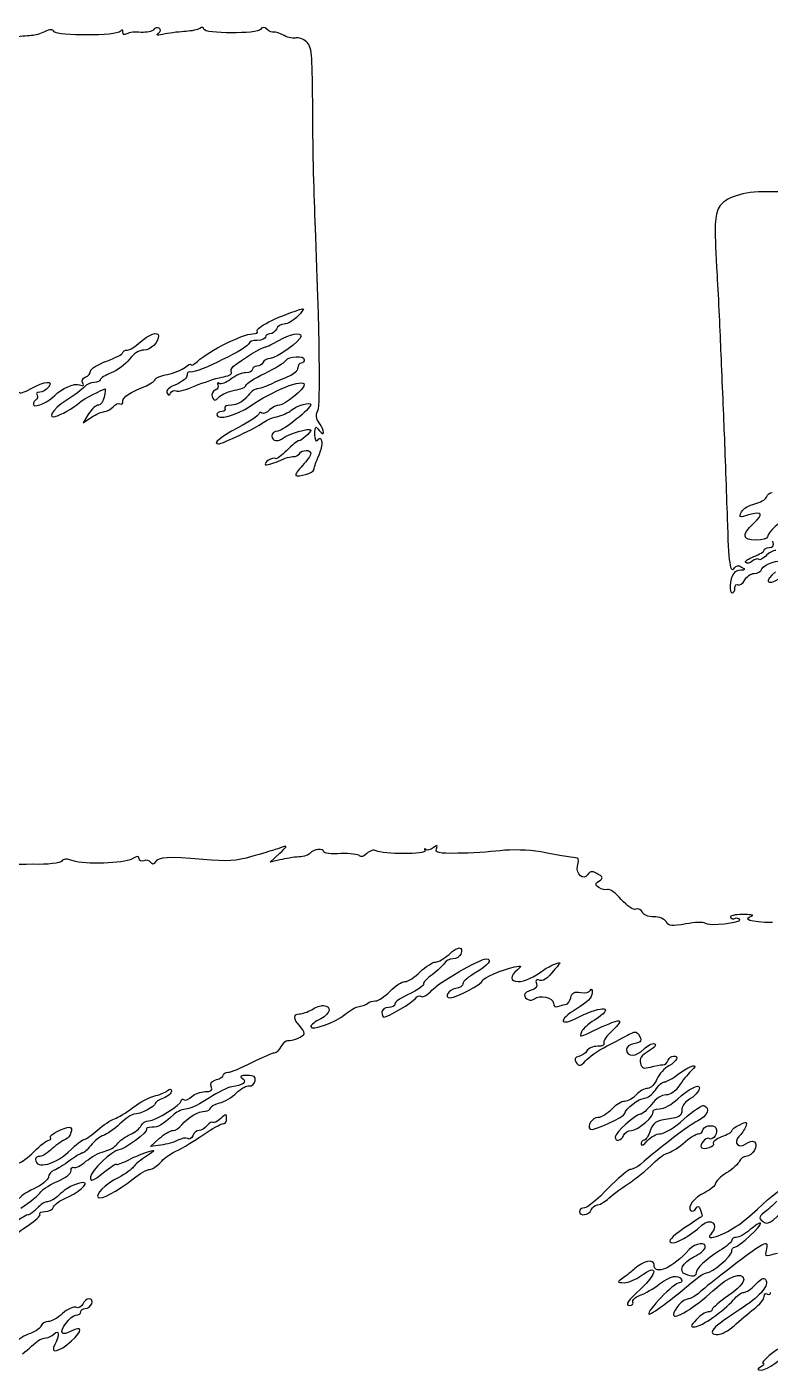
# Model space of a CAD drawing. Extents: x 0 to 69.4, y 0 to 30.3.
# Drawn here: x 51.21 to 55.19, y 0.02 to 7.22 of the extents above; entities that cross this region are included whole.
import ezdxf

# ---------------------------------------------------------------- set-up
doc = ezdxf.new("R2010")
doc.units = 0
doc.header["$MEASUREMENT"] = 0
doc.layers.get('0').update_dxf_attribs({"linetype": 'CONTINUOUS'})

msp = doc.modelspace()

# ---------------------------------------------------------------- linework, layer by layer
at = {"color": 0, "linetype": 'CONTINUOUS'}
for p, q in [((51.8851, 7.20231), (51.8851, 7.20231)), ((51.5363, 5.1435), (51.5067, 5.09489)), ((51.5067, 5.09489), (51.5518, 5.12614)), ((52.5101, 2.741), (52.5622, 2.78788)), ((52.5622, 2.75315), (52.5101, 2.741)), ((52.3608, 1.58143), (52.3608, 1.58143)), ((51.8678, 1.21685), (51.9164, 1.26025)), ((51.9233, 1.2238), (51.8678, 1.21685)), ((51.4513, 1.00684), (51.4513, 1.00684)), ((55.0828, 0.77072), (55.0828, 0.77072)), ((51.505, 0.37147), (51.505, 0.37147))]:
    msp.add_line(p, q, dxfattribs=at)
for points in [[(51.3522, 7.19189), (51.3436, 7.20578), (51.3297, 7.20578), (51.3001, 7.19189)], [(51.7203, 7.19015), (51.7203, 7.20578), (51.715, 7.20578), (51.7064, 7.19362)], [(51.8851, 7.20231), (51.8782, 7.19362), (51.8488, 7.18668), (51.8175, 7.18842)], [(51.9147, 7.21099), (51.9043, 7.21619), (51.8904, 7.21272), (51.8851, 7.20231)], [(51.9094, 7.18321), (51.9233, 7.19362), (51.9251, 7.20404), (51.9147, 7.21099)], [(52.1335, 7.20925), (52.1213, 7.20231), (52.0883, 7.19536), (52.0588, 7.19362)], [(52.1543, 7.20578), (52.1543, 7.21619), (52.1456, 7.21793), (52.1335, 7.20925)], [(52.4581, 7.20404), (52.4442, 7.17974), (52.1543, 7.17974), (52.1543, 7.20578)], [(52.4928, 7.20404), (52.4771, 7.21793), (52.4667, 7.21793), (52.4581, 7.20404)], [(52.5292, 7.19015), (52.5222, 7.18668), (52.5049, 7.19362), (52.4928, 7.20404)], [(51.2342, 7.17106), (51.2203, 7.17106), (51.1786, 7.16758), (51.1422, 7.16237)], [(51.3001, 7.19189), (51.2776, 7.18147), (51.2481, 7.17106), (51.2342, 7.17106)], [(51.7064, 7.19362), (51.689, 7.16932), (51.3679, 7.16758), (51.3522, 7.19189)], [(51.7411, 7.17974), (51.7289, 7.17279), (51.7203, 7.17626), (51.7203, 7.19015)], [(51.8175, 7.18842), (51.7879, 7.19189), (51.7532, 7.18842), (51.7411, 7.17974)], [(51.946, 7.17974), (51.906, 7.17106), (51.8939, 7.17279), (51.9094, 7.18321)], [(52.0588, 7.19362), (52.031, 7.19189), (51.9789, 7.18668), (51.946, 7.17974)], [(52.5847, 7.17106), (52.5622, 7.18321), (52.5379, 7.19189), (52.5292, 7.19015)], [(52.649, 7.1589), (52.6368, 7.15369), (52.6074, 7.1589), (52.5847, 7.17106)], [(52.7046, 7.13807), (52.6872, 7.15369), (52.6611, 7.16237), (52.649, 7.1589)], [(52.7375, 6.81347), (52.7358, 7.07731), (52.7324, 7.11203), (52.7046, 7.13807)], [(52.7497, 6.21457), (52.7428, 6.38124), (52.7375, 6.65201), (52.7375, 6.81347)], [(56.3065, 6.36388), (56.2875, 6.35172), (55.4143, 6.32915), (55.1731, 6.33436)], [(55.1731, 6.33436), (55.0463, 6.3361), (54.9439, 6.30311), (54.9161, 6.25103)], [(52.7653, 5.16086), (52.781, 5.19211), (52.7757, 5.54969), (52.7497, 6.21457)], [(54.9161, 6.25103), (54.8918, 6.20763), (54.89, 6.15381), (54.9022, 5.92811)], [(54.9022, 5.92811), (54.9092, 5.824), (54.9178, 5.6365), (54.9231, 5.5115)], [(52.4407, 5.58789), (52.4303, 5.60525), (52.5414, 5.66081), (52.6664, 5.70247)], [(52.6664, 5.70247), (52.6958, 5.71115), (52.6958, 5.70768), (52.6594, 5.66949)], [(52.5847, 5.62435), (52.5674, 5.62435), (52.5483, 5.61219), (52.5431, 5.59831)], [(52.6594, 5.66949), (52.6351, 5.64344), (52.6021, 5.62435), (52.5847, 5.62435)], [(51.814, 5.52886), (51.8574, 5.56879), (51.9113, 5.58789), (51.9113, 5.56185)], [(51.9113, 5.56185), (51.9113, 5.52713), (51.8696, 5.48546), (51.8331, 5.48546)], [(52.1196, 5.42475), (52.1856, 5.48372), (52.3626, 5.57226), (52.4147, 5.57226)], [(52.4147, 5.57226), (52.4354, 5.57226), (52.4476, 5.57921), (52.4407, 5.58789)], [(52.484, 5.5549), (52.484, 5.54622), (52.465, 5.53754), (52.4407, 5.53754)], [(52.5083, 5.57226), (52.4944, 5.57226), (52.484, 5.56532), (52.484, 5.5549)], [(52.5431, 5.59831), (52.5361, 5.58442), (52.5222, 5.57226), (52.5083, 5.57226)], [(52.675, 5.56011), (52.675, 5.53581), (52.5465, 5.44211), (52.5101, 5.44038)], [(52.5569, 5.53754), (52.6143, 5.57226), (52.675, 5.58268), (52.675, 5.56011)], [(51.7203, 5.47157), (51.7203, 5.47851), (51.7307, 5.48546), (51.7446, 5.48546)], [(51.7446, 5.48546), (51.7567, 5.48546), (51.7879, 5.50456), (51.814, 5.52886)], [(51.8331, 5.48546), (51.8071, 5.48546), (51.7775, 5.46636), (51.755, 5.4369)], [(52.3974, 5.52192), (52.3974, 5.49935), (52.1213, 5.36225), (52.0865, 5.36746)], [(52.314, 5.39871), (52.3574, 5.43517), (52.4685, 5.50282), (52.484, 5.50282)], [(52.4407, 5.53754), (52.4164, 5.53754), (52.3974, 5.5306), (52.3974, 5.52192)], [(52.484, 5.50282), (52.4928, 5.50282), (52.5257, 5.51844), (52.5569, 5.53754)], [(54.9231, 5.5115), (54.9282, 5.38829), (54.9369, 5.18517), (54.9421, 5.06017)], [(51.5467, 5.37267), (51.5467, 5.38482), (51.5865, 5.40913), (51.6335, 5.42649)], [(51.6335, 5.42649), (51.6821, 5.44379), (51.7203, 5.46463), (51.7203, 5.47157)], [(51.755, 5.4369), (51.7342, 5.40913), (51.6907, 5.37614), (51.6578, 5.36399)], [(52.0553, 5.3935), (52.071, 5.40913), (52.0849, 5.41433), (52.0849, 5.40739)], [(52.0849, 5.40739), (52.0849, 5.40044), (52.1004, 5.40739), (52.1196, 5.42475)], [(52.4701, 5.41781), (52.4667, 5.40739), (52.4528, 5.39871), (52.4389, 5.39871)], [(52.5101, 5.44038), (52.4928, 5.43864), (52.4736, 5.42822), (52.4701, 5.41781)], [(52.4806, 5.36051), (52.5344, 5.38656), (52.5865, 5.41781), (52.5935, 5.42996)], [(52.5935, 5.42996), (52.609, 5.45421), (52.6924, 5.45768), (52.6924, 5.43343)], [(52.675, 5.41607), (52.6664, 5.41607), (52.6576, 5.40392), (52.6576, 5.39003)], [(52.6924, 5.43343), (52.6924, 5.42475), (52.6854, 5.41607), (52.675, 5.41607)], [(51.505, 5.30843), (51.4981, 5.32058), (51.5032, 5.33447), (51.5189, 5.33968)], [(51.5189, 5.33968), (51.5344, 5.34489), (51.5467, 5.36051), (51.5467, 5.37267)], [(51.6578, 5.36399), (51.6247, 5.3501), (51.5988, 5.33447), (51.5988, 5.32579)], [(51.8469, 5.29454), (51.8731, 5.30669), (51.8939, 5.32232), (51.8939, 5.32926)], [(51.8939, 5.32926), (51.8939, 5.33621), (51.9233, 5.34836), (51.9599, 5.35531)], [(51.9599, 5.35531), (51.9946, 5.36225), (52.0379, 5.37961), (52.0553, 5.3935)], [(52.064, 5.3501), (52.0657, 5.33794), (52.0397, 5.31538), (52.0067, 5.30149)], [(52.0865, 5.36746), (52.071, 5.37093), (52.0606, 5.36225), (52.064, 5.3501)], [(52.1074, 5.29281), (52.1508, 5.3119), (52.215, 5.33274), (52.2497, 5.33968)], [(52.2983, 5.32926), (52.274, 5.31017), (52.2463, 5.29975), (52.2358, 5.30669)], [(52.2497, 5.33968), (52.2828, 5.34489), (52.3071, 5.35704), (52.3018, 5.36399)], [(52.3018, 5.36399), (52.2967, 5.37267), (52.3018, 5.38829), (52.314, 5.39871)], [(52.3782, 5.36399), (52.3592, 5.36399), (52.3226, 5.34836), (52.2983, 5.32926)], [(52.4147, 5.38135), (52.4147, 5.37267), (52.399, 5.36399), (52.3782, 5.36399)], [(52.38, 5.29628), (52.38, 5.30496), (52.4251, 5.33447), (52.4806, 5.36051)], [(52.4025, 5.18517), (52.5188, 5.26676), (52.6924, 5.33621), (52.6924, 5.29975)], [(52.4389, 5.39871), (52.4251, 5.39871), (52.4147, 5.39176), (52.4147, 5.38135)], [(52.6108, 5.34489), (52.5831, 5.33447), (52.5396, 5.31538), (52.5118, 5.30149)], [(52.6576, 5.39003), (52.6576, 5.3744), (52.6368, 5.35531), (52.6108, 5.34489)], [(51.1647, 5.26156), (51.1647, 5.25114), (51.1908, 5.25808), (51.2256, 5.27718)], [(51.2256, 5.27718), (51.3019, 5.32058), (51.354, 5.32406), (51.321, 5.28586)], [(51.2742, 5.25982), (51.2603, 5.25982), (51.2533, 5.25288), (51.2603, 5.24419)], [(51.321, 5.28586), (51.3089, 5.27197), (51.2881, 5.25982), (51.2742, 5.25982)], [(51.3557, 5.24246), (51.3869, 5.27718), (51.4633, 5.31017), (51.4876, 5.29975)], [(51.5136, 5.2876), (51.5032, 5.27544), (51.4599, 5.24246), (51.4165, 5.21468)], [(51.4876, 5.29975), (51.5085, 5.29281), (51.5136, 5.29454), (51.505, 5.30843)], [(51.4946, 5.20947), (51.5015, 5.21815), (51.6161, 5.27718), (51.6247, 5.27718)], [(51.5657, 5.3119), (51.5483, 5.3119), (51.524, 5.30149), (51.5136, 5.2876)], [(51.5988, 5.32579), (51.5988, 5.31885), (51.5849, 5.3119), (51.5657, 5.3119)], [(51.6247, 5.27718), (51.6265, 5.27718), (51.6247, 5.25808), (51.6196, 5.23378)], [(51.7203, 5.21121), (51.7203, 5.23378), (51.7532, 5.25635), (51.8469, 5.29454)], [(52.0067, 5.30149), (51.9668, 5.28586), (51.9494, 5.2685), (51.9564, 5.25635)], [(51.9754, 5.25461), (51.9807, 5.26676), (51.9928, 5.27197), (52.005, 5.26676)], [(52.005, 5.26676), (52.0171, 5.26156), (52.0622, 5.27371), (52.1074, 5.29281)], [(52.215, 5.27024), (52.2011, 5.26503), (52.1942, 5.2494), (52.1994, 5.23551)], [(52.2289, 5.29975), (52.2358, 5.28933), (52.2289, 5.27718), (52.215, 5.27024)], [(52.2358, 5.30669), (52.2272, 5.3119), (52.2238, 5.30843), (52.2289, 5.29975)], [(52.2342, 5.23378), (52.2481, 5.24767), (52.2863, 5.26329), (52.3192, 5.27024)], [(52.3192, 5.27024), (52.3522, 5.27544), (52.38, 5.2876), (52.38, 5.29628)], [(52.4389, 5.27718), (52.4268, 5.27718), (52.4025, 5.25808), (52.3835, 5.23378)], [(52.5118, 5.30149), (52.484, 5.2876), (52.4511, 5.27718), (52.4389, 5.27718)], [(52.6924, 5.29975), (52.6924, 5.27718), (52.5882, 5.19038), (52.5588, 5.19038)], [(51.2515, 5.21642), (51.2411, 5.20947), (51.2376, 5.19732), (51.2429, 5.18864)], [(51.2429, 5.18864), (51.2515, 5.17649), (51.3279, 5.21121), (51.3557, 5.24246)], [(51.2603, 5.24419), (51.2654, 5.23551), (51.2619, 5.22336), (51.2515, 5.21642)], [(51.4165, 5.21468), (51.3401, 5.16781), (51.3071, 5.11051), (51.3696, 5.13308)], [(51.3696, 5.13308), (51.4026, 5.14524), (51.4807, 5.19211), (51.4946, 5.20947)], [(51.59, 5.19038), (51.5779, 5.19038), (51.5536, 5.16954), (51.5363, 5.1435)], [(51.6196, 5.23378), (51.6161, 5.20947), (51.6022, 5.19038), (51.59, 5.19038)], [(51.6682, 5.18169), (51.6803, 5.19558), (51.696, 5.20253), (51.7046, 5.19732)], [(51.7046, 5.19732), (51.7133, 5.19211), (51.7203, 5.19906), (51.7203, 5.21121)], [(51.9564, 5.25635), (51.9668, 5.24072), (51.9719, 5.24072), (51.9754, 5.25461)], [(52.1994, 5.23551), (52.2081, 5.21121), (52.2133, 5.21121), (52.2342, 5.23378)], [(52.2238, 5.13829), (52.2238, 5.10704), (52.3296, 5.13482), (52.4025, 5.18517)], [(52.3018, 5.19038), (52.2758, 5.19038), (52.2601, 5.18343), (52.2671, 5.17301)], [(52.3835, 5.23378), (52.3626, 5.20774), (52.3314, 5.19038), (52.3018, 5.19038)], [(52.5588, 5.19038), (52.5449, 5.19038), (52.5222, 5.17822), (52.5067, 5.16433)], [(52.7271, 5.19385), (52.7271, 5.17128), (52.5796, 5.05149), (52.55, 5.05149)], [(52.6229, 5.1626), (52.6525, 5.18864), (52.7271, 5.20947), (52.7271, 5.19385)], [(51.5518, 5.12614), (51.5761, 5.14176), (51.6092, 5.15565), (51.6213, 5.15565)], [(51.6213, 5.15565), (51.6351, 5.15565), (51.656, 5.16781), (51.6682, 5.18169)], [(52.2515, 5.15565), (52.2358, 5.15565), (52.2238, 5.14871), (52.2238, 5.13829)], [(52.2671, 5.17301), (52.2724, 5.16433), (52.2654, 5.15565), (52.2515, 5.15565)], [(52.4493, 5.1435), (52.4493, 5.13482), (52.399, 5.10183), (52.3365, 5.06885)], [(52.465, 5.14697), (52.4563, 5.15392), (52.4493, 5.15044), (52.4493, 5.1435)], [(52.5067, 5.16433), (52.4928, 5.15044), (52.4736, 5.14176), (52.465, 5.14697)], [(52.4667, 5.09315), (52.4806, 5.10531), (52.5171, 5.12267), (52.5449, 5.12788)], [(52.5449, 5.12788), (52.5743, 5.13482), (52.609, 5.15044), (52.6229, 5.1626)], [(52.7722, 5.09489), (52.7549, 5.11919), (52.7532, 5.13829), (52.7653, 5.16086)], [(52.3365, 5.06885), (52.2411, 5.0185), (52.1976, 4.98204), (52.2324, 4.98204)], [(52.2324, 4.98204), (52.2515, 4.98204), (52.4424, 5.07232), (52.4667, 5.09315)], [(52.55, 5.05149), (52.5326, 5.05149), (52.5188, 5.03933), (52.5188, 5.02544)], [(52.5813, 5.01503), (52.5986, 5.03413), (52.7271, 5.07058), (52.7271, 5.05669)], [(52.7271, 5.05669), (52.7271, 5.04454), (52.6785, 4.9994), (52.6629, 4.9994)], [(52.7497, 5.03239), (52.7497, 5.07926), (52.7532, 5.081), (52.7722, 5.05496)], [(52.7722, 5.05496), (52.8035, 5.01503), (52.8035, 5.05322), (52.7722, 5.09489)], [(54.9421, 5.06017), (54.9474, 4.93696), (54.9543, 4.72168), (54.9594, 4.58453)], [(52.5188, 5.02544), (52.5188, 4.99593), (52.5553, 4.99072), (52.5813, 5.01503)], [(52.6629, 4.9994), (52.656, 4.9994), (52.6264, 4.9751), (52.5986, 4.94738)], [(52.7618, 5.00114), (52.7567, 4.98899), (52.7497, 5.00461), (52.7497, 5.03239)], [(52.7826, 5.00635), (52.7775, 5.01329), (52.7688, 5.01156), (52.7618, 5.00114)], [(52.7653, 4.90744), (52.7896, 4.96647), (52.7931, 4.98551), (52.7826, 5.00635)], [(52.5379, 4.90397), (52.5222, 4.91265), (52.4736, 4.88314), (52.484, 4.87099)], [(52.5986, 4.94738), (52.5708, 4.9196), (52.5431, 4.89876), (52.5379, 4.90397)], [(52.5535, 4.89008), (52.5865, 4.90571), (52.6229, 4.91613), (52.6351, 4.91439)], [(52.6351, 4.91439), (52.6456, 4.91265), (52.6594, 4.9196), (52.6664, 4.93001)], [(52.6664, 4.93001), (52.6803, 4.95258), (52.7271, 4.95258), (52.7271, 4.93175)], [(52.7271, 4.93175), (52.7271, 4.92133), (52.7081, 4.89356), (52.6838, 4.86751)], [(52.7444, 4.84321), (52.7444, 4.85189), (52.7532, 4.87967), (52.7653, 4.90744)], [(52.484, 4.87099), (52.4893, 4.86751), (52.5206, 4.87619), (52.5535, 4.89008)], [(52.6838, 4.86751), (52.6594, 4.84147), (52.6438, 4.81717), (52.6472, 4.81369)], [(52.6472, 4.81369), (52.6576, 4.80154), (52.7444, 4.82932), (52.7444, 4.84321)], [(55.1071, 4.66092), (55.1365, 4.66786), (55.1643, 4.68349), (55.1696, 4.69738)], [(55.1696, 4.69738), (55.1747, 4.71126), (55.1886, 4.72168), (55.2008, 4.72168)], [(55.074, 4.60189), (55.0237, 4.58626), (55.0203, 4.588), (55.0358, 4.61751)], [(55.0358, 4.61751), (55.0446, 4.63488), (55.0775, 4.65397), (55.1071, 4.66092)], [(55.1001, 4.55501), (55.1574, 4.6071), (55.1487, 4.62272), (55.074, 4.60189)], [(54.9594, 4.58453), (54.9664, 4.34153), (54.9751, 4.28076), (54.9994, 4.31896)], [(55.114, 4.46653), (55.0393, 4.46653), (55.0358, 4.49604), (55.1001, 4.55501)], [(55.2685, 4.5689), (55.2564, 4.58106), (55.1747, 4.5064), (55.1747, 4.48389)], [(55.1747, 4.48389), (55.1747, 4.47521), (55.1469, 4.46653), (55.114, 4.46653)], [(55.1018, 4.37799), (55.1331, 4.39014), (55.1574, 4.40576), (55.1574, 4.41271)], [(55.1574, 4.41271), (55.1574, 4.41965), (55.1696, 4.4266), (55.1851, 4.4266)], [(55.2199, 4.41097), (55.206, 4.41097), (55.1817, 4.39708), (55.1661, 4.38146)], [(55.1851, 4.4266), (55.2043, 4.4266), (55.2112, 4.43701), (55.2043, 4.46132)], [(54.9994, 4.31896), (55.0064, 4.33111), (55.0203, 4.33285), (55.0358, 4.32243)], [(55.0358, 4.32243), (55.0585, 4.30854), (55.0567, 4.30507), (55.0324, 4.30507)], [(55.0585, 4.34674), (55.0515, 4.35194), (55.0724, 4.36757), (55.1018, 4.37799)], [(55.0932, 4.35368), (55.081, 4.34326), (55.0654, 4.33979), (55.0585, 4.34674)], [(55.1279, 4.3641), (55.1226, 4.36931), (55.1071, 4.36583), (55.0932, 4.35368)], [(55.1661, 4.38146), (55.1504, 4.36583), (55.1331, 4.35715), (55.1279, 4.3641)], [(55.1453, 4.31201), (55.1557, 4.33806), (55.2425, 4.36583), (55.2581, 4.34847)], [(54.9925, 4.28597), (54.9733, 4.25819), (54.9699, 4.18354), (54.9856, 4.18354)], [(55.0324, 4.30507), (55.0168, 4.30507), (54.9976, 4.29639), (54.9925, 4.28597)], [(55.0168, 4.22694), (55.0272, 4.22174), (55.0428, 4.23389), (55.0532, 4.25299)], [(55.0532, 4.25299), (55.0636, 4.27208), (55.0862, 4.28771), (55.1036, 4.28771)], [(55.1036, 4.28771), (55.1226, 4.28771), (55.14, 4.29812), (55.1453, 4.31201)], [(55.2182, 4.29639), (55.1557, 4.24778), (55.1713, 4.21826), (55.239, 4.26167)], [(54.9856, 4.18354), (54.9942, 4.18354), (55.0011, 4.19569), (55.0011, 4.21132)], [(55.0011, 4.21132), (55.0011, 4.22521), (55.0081, 4.23389), (55.0168, 4.22694)], [(52.5796, 2.8226), (52.5604, 2.81565), (52.5379, 2.80697), (52.5275, 2.80524)], [(52.5622, 2.78788), (52.5986, 2.8226), (52.6039, 2.83128), (52.5796, 2.8226)], [(52.7965, 2.79656), (52.7965, 2.81739), (52.741, 2.81044), (52.7236, 2.78788)], [(53.0778, 2.80176), (53.0656, 2.80871), (53.0431, 2.80176), (53.0274, 2.78614)], [(53.3433, 2.80871), (53.3347, 2.81565), (53.3347, 2.81218), (53.3399, 2.80176)], [(53.3832, 2.81739), (53.3694, 2.80524), (53.3503, 2.80176), (53.3433, 2.80871)], [(53.4006, 2.81218), (53.4093, 2.83301), (53.4058, 2.83475), (53.3832, 2.81739)], [(53.5151, 2.78788), (53.411, 2.78614), (53.3919, 2.79135), (53.4006, 2.81218)], [(53.9596, 2.79482), (53.8918, 2.80697), (53.8051, 2.80871), (53.7426, 2.80176)], [(51.3922, 2.74621), (51.3853, 2.73406), (51.321, 2.72711), (51.2342, 2.72885)], [(51.4529, 2.74794), (51.42, 2.7601), (51.4008, 2.75836), (51.3922, 2.74621)], [(51.7706, 2.75836), (51.7219, 2.73232), (51.5171, 2.72538), (51.4529, 2.74794)], [(51.8071, 2.75836), (51.8071, 2.77399), (51.7983, 2.77399), (51.7706, 2.75836)], [(51.8331, 2.74794), (51.8192, 2.74274), (51.8071, 2.74794), (51.8071, 2.75836)], [(51.8696, 2.73926), (51.8626, 2.74968), (51.8469, 2.75489), (51.8331, 2.74794)], [(51.8939, 2.741), (51.8851, 2.72711), (51.8765, 2.72711), (51.8696, 2.73926)], [(52.149, 2.75489), (51.9615, 2.77051), (51.9094, 2.76878), (51.8939, 2.741)], [(52.4094, 2.77051), (52.3279, 2.74621), (52.2828, 2.74274), (52.149, 2.75489)], [(52.5275, 2.80524), (52.5188, 2.80176), (52.465, 2.78614), (52.4094, 2.77051)], [(52.6629, 2.76878), (52.6368, 2.76704), (52.5917, 2.75836), (52.5622, 2.75315)], [(52.7236, 2.78788), (52.7185, 2.77919), (52.6907, 2.77051), (52.6629, 2.76878)], [(52.8886, 2.78614), (52.8382, 2.78267), (52.7965, 2.78788), (52.7965, 2.79656)], [(52.9892, 2.77399), (52.984, 2.78267), (52.9371, 2.78788), (52.8886, 2.78614)], [(53.0274, 2.78614), (53.0118, 2.77051), (52.9944, 2.76531), (52.9892, 2.77399)], [(53.3399, 2.80176), (53.3521, 2.78093), (53.1107, 2.78093), (53.0778, 2.80176)], [(53.7426, 2.80176), (53.6853, 2.79482), (53.5829, 2.78788), (53.5151, 2.78788)], [(54.1557, 2.76183), (54.1367, 2.76357), (54.0881, 2.77225), (53.9596, 2.79482)], [(54.1575, 2.71843), (54.1644, 2.741), (54.1626, 2.7601), (54.1557, 2.76183)], [(51.2342, 2.72885), (51.1526, 2.72885), (51.0397, 2.72538), (50.9825, 2.71843)], [(54.2112, 2.67329), (54.1904, 2.64031), (54.1471, 2.67676), (54.1575, 2.71843)], [(54.2721, 2.67329), (54.239, 2.69413), (54.2251, 2.69413), (54.2112, 2.67329)], [(54.2721, 2.63857), (54.2946, 2.65419), (54.2946, 2.65767), (54.2721, 2.67329)], [(54.2721, 2.60385), (54.2494, 2.61947), (54.2494, 2.62294), (54.2721, 2.63857)], [(54.3172, 2.59347), (54.3068, 2.59), (54.286, 2.59521), (54.2721, 2.60385)], [(54.3918, 2.53965), (54.3624, 2.57437), (54.3293, 2.59868), (54.3172, 2.59347)], [(54.47, 2.48757), (54.4561, 2.48236), (54.4231, 2.50493), (54.3918, 2.53965)], [(54.5047, 2.47194), (54.4994, 2.48583), (54.4839, 2.49278), (54.47, 2.48757)], [(54.5654, 2.44764), (54.536, 2.44764), (54.5099, 2.45806), (54.5047, 2.47194)], [(55.0411, 2.45979), (55.0011, 2.45979), (54.9717, 2.45285), (54.9768, 2.44417)], [(55.2025, 2.41639), (55.081, 2.41812), (55.0376, 2.43375), (55.0932, 2.45285)], [(55.0932, 2.45285), (55.1036, 2.45632), (55.081, 2.45979), (55.0411, 2.45979)], [(54.6332, 2.41986), (54.6244, 2.43549), (54.595, 2.44764), (54.5654, 2.44764)], [(54.7374, 2.40944), (54.6626, 2.39556), (54.6453, 2.39729), (54.6332, 2.41986)], [(54.8397, 2.41292), (54.8328, 2.41986), (54.786, 2.41812), (54.7374, 2.40944)], [(55.0254, 2.43201), (55.0376, 2.41292), (54.8588, 2.39382), (54.8397, 2.41292)], [(54.9768, 2.44417), (54.9821, 2.43722), (54.9925, 2.43375), (55.0011, 2.43896)], [(55.0011, 2.43896), (55.0099, 2.44417), (55.0203, 2.44069), (55.0254, 2.43201)], [(53.3954, 2.20458), (53.411, 2.20458), (53.444, 2.22368), (53.4683, 2.24625)], [(53.4683, 2.24625), (53.5169, 2.29139), (53.5482, 2.29139), (53.5308, 2.24799)], [(53.5308, 2.24799), (53.5256, 2.2341), (53.5082, 2.22194), (53.4892, 2.22194)], [(53.3139, 2.1525), (53.3433, 2.18028), (53.3797, 2.20458), (53.3954, 2.20458)], [(53.3763, 2.0536), (53.4093, 2.09353), (53.6332, 2.22194), (53.6679, 2.22194)], [(53.444, 2.19937), (53.4371, 2.18722), (53.4075, 2.15944), (53.3781, 2.13687)], [(53.4892, 2.22194), (53.4718, 2.22194), (53.451, 2.21153), (53.444, 2.19937)], [(53.6679, 2.22194), (53.7044, 2.22194), (53.6749, 2.18375), (53.6124, 2.14903)], [(53.6471, 2.10394), (53.6471, 2.11957), (53.7547, 2.16639), (53.819, 2.17854)], [(53.8346, 2.16292), (53.7929, 2.13167), (53.7947, 2.10047), (53.8381, 2.10047)], [(53.819, 2.17854), (53.8589, 2.18549), (53.8606, 2.18375), (53.8346, 2.16292)], [(53.8381, 2.10047), (53.8728, 2.10047), (53.9231, 2.12304), (53.9769, 2.16292)], [(54.036, 2.16639), (53.9908, 2.11089), (53.9717, 2.09874), (53.9474, 2.10915)], [(53.9769, 2.16292), (53.9908, 2.17333), (54.0186, 2.18722), (54.036, 2.19417)], [(54.036, 2.19417), (54.0707, 2.20632), (54.0707, 2.20632), (54.036, 2.16639)], [(53.1524, 2.04839), (53.1801, 2.0779), (53.2167, 2.10047), (53.2322, 2.10047)], [(53.3313, 2.08832), (53.3364, 2.0779), (53.2861, 2.04665), (53.2183, 2.0154)], [(53.2322, 2.10047), (53.2496, 2.10047), (53.2861, 2.12304), (53.3139, 2.1525)], [(53.3781, 2.13687), (53.3503, 2.1161), (53.3278, 2.09353), (53.3313, 2.08832)], [(53.4753, 2.01367), (53.5065, 2.01367), (53.6471, 2.08658), (53.6471, 2.10394)], [(53.5429, 2.08832), (53.5429, 2.0779), (53.5256, 2.06575), (53.5047, 2.06228)], [(53.6124, 2.14903), (53.5742, 2.12651), (53.5429, 2.10047), (53.5429, 2.08832)], [(53.9369, 2.09006), (53.9439, 2.07269), (53.9335, 2.06054), (53.9092, 2.0536)], [(53.9474, 2.10915), (53.9353, 2.11262), (53.93, 2.10568), (53.9369, 2.09006)], [(53.0743, 1.99631), (53.0899, 1.99631), (53.1246, 2.02061), (53.1524, 2.04839)], [(53.2878, 2.01019), (53.2965, 2.02235), (53.3104, 2.02756), (53.3208, 2.02061)], [(53.3208, 2.02061), (53.3294, 2.01367), (53.3556, 2.02929), (53.3763, 2.0536)], [(53.5047, 2.06228), (53.4649, 2.05707), (53.4388, 2.01367), (53.4753, 2.01367)], [(53.9092, 2.0536), (53.8901, 2.04839), (53.8728, 2.03797), (53.8728, 2.02929)], [(53.8728, 2.02929), (53.8728, 2.00499), (53.9092, 1.9911), (53.9265, 2.00846)], [(53.9265, 2.00846), (53.9508, 2.03276), (54.029, 2.01367), (54.029, 1.98415)], [(54.121, 2.01367), (54.1279, 2.04144), (54.1401, 2.04839), (54.1749, 2.04144)], [(54.2356, 2.03971), (54.2356, 2.0154), (54.2096, 1.98936), (54.1506, 1.9529)], [(54.1749, 2.04144), (54.1992, 2.03797), (54.2217, 2.04318), (54.2269, 2.0536)], [(54.2269, 2.0536), (54.2304, 2.06575), (54.2356, 2.05881), (54.2356, 2.03971)], [(52.6664, 1.92686), (52.6819, 1.92686), (52.7115, 1.93728), (52.7324, 1.94943)], [(52.7324, 1.94943), (52.7532, 1.96332), (52.781, 1.972), (52.7949, 1.972)], [(52.7949, 1.972), (52.8417, 1.96853), (52.8331, 1.9286), (52.781, 1.90082)], [(52.9093, 1.92339), (52.9336, 1.94422), (52.9683, 1.96506), (52.9875, 1.96679)], [(52.9875, 1.96679), (53.0065, 1.97026), (53.0274, 1.97721), (53.0326, 1.98415)], [(53.0326, 1.98415), (53.0396, 1.9911), (53.0586, 1.99631), (53.0743, 1.99631)], [(53.1438, 1.96158), (53.1246, 1.96158), (53.109, 1.94943), (53.109, 1.93554)], [(53.1194, 1.9095), (53.1403, 1.9095), (53.2757, 1.98936), (53.2878, 2.01019)], [(53.1785, 1.97894), (53.1785, 1.97026), (53.1628, 1.96158), (53.1438, 1.96158)], [(53.2183, 2.0154), (53.1958, 2.00499), (53.1785, 1.98936), (53.1785, 1.97894)], [(54.029, 1.98415), (54.029, 1.96679), (54.0394, 1.96158), (54.0568, 1.96853)], [(54.1506, 1.9529), (54.0499, 1.89387), (54.0603, 1.85568), (54.1626, 1.9095)], [(54.0568, 1.96853), (54.0724, 1.97374), (54.0897, 1.97894), (54.0985, 1.97894)], [(54.0985, 1.97894), (54.1054, 1.97894), (54.1158, 1.99457), (54.121, 2.01367)], [(54.1626, 1.9095), (54.2946, 1.97721), (54.364, 1.96506), (54.2478, 1.89387)], [(52.6664, 1.86436), (52.6333, 1.89735), (52.6333, 1.92686), (52.6664, 1.92686)], [(52.7271, 1.85915), (52.7271, 1.83311), (52.8608, 1.88172), (52.9093, 1.92339)], [(52.781, 1.90082), (52.7514, 1.88693), (52.7271, 1.86783), (52.7271, 1.85915)], [(53.109, 1.93554), (53.109, 1.92165), (53.1125, 1.9095), (53.1194, 1.9095)], [(54.2478, 1.89387), (54.2147, 1.87304), (54.1835, 1.84526), (54.1783, 1.83137)], [(54.2686, 1.84874), (54.3883, 1.90603), (54.4144, 1.90256), (54.345, 1.83832)], [(52.6021, 1.7845), (52.6247, 1.77929), (52.6924, 1.80707), (52.6924, 1.82269)], [(52.6924, 1.82269), (52.6924, 1.83137), (52.6803, 1.84874), (52.6664, 1.86436)], [(54.1783, 1.83137), (54.1661, 1.79839), (54.1626, 1.79839), (54.2686, 1.84874)], [(54.345, 1.83832), (54.3138, 1.81054), (54.2929, 1.77929), (54.2981, 1.77061)], [(54.3119, 1.75325), (54.3589, 1.77756), (54.4126, 1.80533), (54.4335, 1.81749)], [(54.4335, 1.81749), (54.4631, 1.83311), (54.4735, 1.83311), (54.4839, 1.81749)], [(54.4839, 1.81749), (54.5047, 1.7845), (54.4994, 1.77408), (54.4596, 1.76714)], [(52.5326, 1.71853), (52.5431, 1.71853), (52.5604, 1.73415), (52.5708, 1.75325)], [(52.5708, 1.75325), (52.5813, 1.77235), (52.5951, 1.78624), (52.6021, 1.7845)], [(54.2078, 1.72894), (54.2008, 1.71506), (54.18, 1.7029), (54.1644, 1.69943)], [(54.1992, 1.67513), (54.2147, 1.69422), (54.2668, 1.72894), (54.3119, 1.75325)], [(54.2651, 1.75325), (54.2408, 1.75325), (54.2147, 1.74283), (54.2078, 1.72894)], [(54.2981, 1.77061), (54.3033, 1.76019), (54.2894, 1.75325), (54.2651, 1.75325)], [(54.4596, 1.76714), (54.4369, 1.76367), (54.4196, 1.74978), (54.4196, 1.73589)], [(54.4196, 1.73589), (54.4196, 1.69596), (54.4735, 1.69596), (54.5117, 1.73763)], [(54.5117, 1.73763), (54.5307, 1.75672), (54.5568, 1.77061), (54.5689, 1.76714)], [(54.5689, 1.76714), (54.5828, 1.76193), (54.5707, 1.74631), (54.5376, 1.72721)], [(52.2844, 1.61442), (52.2983, 1.61442), (52.3557, 1.63699), (52.4113, 1.66644)], [(52.4113, 1.66644), (52.4685, 1.69422), (52.5222, 1.71853), (52.5326, 1.71853)], [(54.1644, 1.69943), (54.1418, 1.69422), (54.1383, 1.68554), (54.1506, 1.66644)], [(54.1506, 1.66644), (54.1661, 1.64393), (54.1731, 1.64567), (54.1992, 1.67513)], [(54.5376, 1.72721), (54.4994, 1.70464), (54.4874, 1.68728), (54.4943, 1.66297)], [(54.4943, 1.66297), (54.5013, 1.63525), (54.5117, 1.63178), (54.5481, 1.64219)], [(54.614, 1.65435), (54.6263, 1.65435), (54.6383, 1.66471), (54.6436, 1.6786)], [(54.6436, 1.6786), (54.6487, 1.69075), (54.661, 1.70117), (54.6714, 1.70117)], [(54.6714, 1.70117), (54.7026, 1.70117), (54.6904, 1.67339), (54.6471, 1.64914)], [(54.6992, 1.60574), (54.7633, 1.65435), (54.8154, 1.66471), (54.7651, 1.61962)], [(52.2219, 1.57449), (52.2411, 1.57969), (52.2585, 1.59011), (52.2585, 1.59879)], [(52.2585, 1.59879), (52.2585, 1.60747), (52.2706, 1.61442), (52.2844, 1.61442)], [(52.3851, 1.59706), (52.3522, 1.59706), (52.3435, 1.59185), (52.3608, 1.58143)], [(52.4286, 1.56754), (52.4338, 1.59011), (52.4233, 1.59706), (52.3851, 1.59706)], [(54.5481, 1.64219), (54.5724, 1.6474), (54.6019, 1.65435), (54.614, 1.65435)], [(54.6471, 1.64914), (54.6228, 1.63699), (54.595, 1.604), (54.5828, 1.57796)], [(54.6228, 1.56233), (54.6332, 1.56233), (54.6679, 1.58143), (54.6992, 1.60574)], [(54.7651, 1.61962), (54.746, 1.60226), (54.7182, 1.56754), (54.7008, 1.53976)], [(51.8869, 1.48594), (51.9147, 1.49289), (51.9476, 1.50504), (51.9599, 1.51546)], [(51.9599, 1.51546), (51.9738, 1.52587), (51.9807, 1.52587), (51.9807, 1.51199)], [(52.1613, 1.51025), (52.1942, 1.51025), (52.2029, 1.51719), (52.1942, 1.53803)], [(52.3036, 1.53629), (52.2828, 1.53282), (52.2289, 1.50678), (52.1838, 1.47726)], [(52.1942, 1.53803), (52.1872, 1.55539), (52.196, 1.56754), (52.2219, 1.57449)], [(52.3608, 1.58143), (52.3886, 1.56407), (52.3608, 1.5415), (52.3036, 1.53629)], [(52.3296, 1.50331), (52.3539, 1.52761), (52.3851, 1.54497), (52.3974, 1.5415)], [(52.3974, 1.5415), (52.4113, 1.53803), (52.4251, 1.55018), (52.4286, 1.56754)], [(54.5325, 1.52761), (54.5168, 1.52761), (54.489, 1.51199), (54.4717, 1.49289)], [(54.5168, 1.47553), (54.5325, 1.47553), (54.5585, 1.49462), (54.5742, 1.51893)], [(54.5828, 1.57796), (54.5724, 1.55018), (54.5499, 1.52761), (54.5325, 1.52761)], [(54.5742, 1.51893), (54.5897, 1.54324), (54.6124, 1.56233), (54.6228, 1.56233)], [(54.7008, 1.53976), (54.6818, 1.51199), (54.6557, 1.49289), (54.6314, 1.49289)], [(54.6939, 1.47206), (54.7494, 1.5224), (54.8101, 1.55539), (54.8101, 1.53108)], [(54.8101, 1.53108), (54.8101, 1.51025), (54.786, 1.48594), (54.7494, 1.46511)], [(51.774, 1.42518), (51.8071, 1.45122), (51.8574, 1.479), (51.8869, 1.48594)], [(51.8939, 1.44601), (51.8939, 1.43039), (51.8106, 1.38873), (51.7793, 1.38873)], [(51.8592, 1.354), (51.8956, 1.354), (52.0328, 1.43907), (52.0328, 1.46164)], [(51.9372, 1.47553), (51.9129, 1.46685), (51.8939, 1.45296), (51.8939, 1.44601)], [(51.9807, 1.51199), (51.9807, 1.50157), (51.9615, 1.48421), (51.9372, 1.47553)], [(52.0328, 1.46164), (52.0328, 1.47032), (52.0397, 1.47379), (52.0483, 1.46685)], [(52.0483, 1.46685), (52.0571, 1.46164), (52.0761, 1.47032), (52.09, 1.48421)], [(52.1838, 1.47726), (52.1386, 1.44601), (52.0849, 1.41997), (52.064, 1.41824)], [(52.09, 1.48421), (52.1057, 1.4981), (52.1369, 1.51025), (52.1613, 1.51025)], [(52.189, 1.42171), (52.189, 1.43039), (52.2099, 1.44254), (52.2376, 1.44949)], [(52.2376, 1.44949), (52.2636, 1.45469), (52.3053, 1.48074), (52.3296, 1.50331)], [(54.4092, 1.45817), (54.3936, 1.45817), (54.3624, 1.43907), (54.3397, 1.41476)], [(54.4717, 1.49289), (54.4543, 1.47379), (54.4265, 1.45817), (54.4092, 1.45817)], [(54.411, 1.39393), (54.411, 1.41824), (54.4874, 1.47379), (54.5168, 1.47553)], [(54.5533, 1.44081), (54.5307, 1.41303), (54.5047, 1.38873), (54.4925, 1.38873)], [(54.6314, 1.49289), (54.6071, 1.49289), (54.5758, 1.47206), (54.5533, 1.44081)], [(54.5967, 1.41824), (54.621, 1.41824), (54.6644, 1.44254), (54.6939, 1.47206)], [(54.7494, 1.46511), (54.7304, 1.45296), (54.7147, 1.42865), (54.7165, 1.40956)], [(51.6751, 1.36442), (51.6942, 1.37137), (51.7393, 1.3974), (51.774, 1.42518)], [(51.7793, 1.38873), (51.7671, 1.38873), (51.7342, 1.36616), (51.7046, 1.33838)], [(51.9946, 1.38873), (51.9286, 1.3297), (51.9113, 1.31928), (51.8747, 1.31928)], [(52.064, 1.41824), (52.0414, 1.4165), (52.0119, 1.40435), (51.9946, 1.38873)], [(52.0363, 1.33317), (52.064, 1.36963), (52.1265, 1.40608), (52.1629, 1.40608)], [(52.1629, 1.40608), (52.1768, 1.40608), (52.189, 1.41303), (52.189, 1.42171)], [(52.2758, 1.36616), (52.2758, 1.39219), (52.274, 1.39219), (52.2446, 1.36616)], [(54.2668, 1.37137), (54.2356, 1.37137), (54.2061, 1.32623), (54.2251, 1.30887)], [(54.2251, 1.30887), (54.2374, 1.29498), (54.4092, 1.37484), (54.411, 1.39393)], [(54.3397, 1.41476), (54.3172, 1.39219), (54.2842, 1.37137), (54.2668, 1.37137)], [(54.4925, 1.38873), (54.4665, 1.38699), (54.3589, 1.2915), (54.3589, 1.2672)], [(54.4457, 1.30192), (54.4804, 1.30192), (54.5724, 1.38178), (54.5619, 1.40261)], [(54.5619, 1.40261), (54.5568, 1.40956), (54.5724, 1.4165), (54.5967, 1.41824)], [(54.7165, 1.40956), (54.7165, 1.38178), (54.7026, 1.37137), (54.6401, 1.36268)], [(54.7269, 1.36268), (54.7756, 1.40608), (54.824, 1.43907), (54.8344, 1.4356)], [(54.8344, 1.4356), (54.871, 1.42344), (54.8536, 1.38005), (54.8015, 1.354)], [(51.3314, 1.26546), (51.3228, 1.27762), (51.4043, 1.31928), (51.4356, 1.31928)], [(51.4356, 1.31928), (51.4564, 1.31928), (51.4374, 1.26373), (51.4147, 1.25505)], [(51.5119, 1.25331), (51.524, 1.25678), (51.5588, 1.27935), (51.5865, 1.30539)], [(51.5865, 1.30539), (51.6143, 1.33143), (51.6543, 1.35748), (51.6751, 1.36442)], [(51.7046, 1.33838), (51.6733, 1.30887), (51.6335, 1.28109), (51.6161, 1.27588)], [(51.8469, 1.30713), (51.8592, 1.29671), (51.7254, 1.19775), (51.6976, 1.19775)], [(51.7601, 1.28109), (51.7863, 1.2915), (51.8122, 1.31407), (51.8175, 1.32796)], [(51.8175, 1.32796), (51.8244, 1.34185), (51.8418, 1.354), (51.8592, 1.354)], [(51.8747, 1.31928), (51.8539, 1.31928), (51.8418, 1.31407), (51.8469, 1.30713)], [(51.9164, 1.26025), (51.9425, 1.28282), (51.9754, 1.30192), (51.9893, 1.30192)], [(51.9893, 1.30192), (52.0032, 1.30192), (52.024, 1.31581), (52.0363, 1.33317)], [(52.1282, 1.30192), (52.1161, 1.30192), (52.1004, 1.28977), (52.0953, 1.27414)], [(52.1717, 1.32796), (52.1594, 1.31407), (52.1404, 1.30192), (52.1282, 1.30192)], [(52.2029, 1.34532), (52.1976, 1.35053), (52.1838, 1.34359), (52.1717, 1.32796)], [(52.1717, 1.29324), (52.215, 1.32102), (52.255, 1.34185), (52.2636, 1.34012)], [(52.2446, 1.36616), (52.2272, 1.3488), (52.2081, 1.34012), (52.2029, 1.34532)], [(52.2636, 1.34012), (52.2706, 1.33838), (52.2758, 1.3488), (52.2758, 1.36616)], [(54.404, 1.27588), (54.411, 1.28977), (54.4283, 1.30192), (54.4457, 1.30192)], [(54.8015, 1.354), (54.7564, 1.33143), (54.6019, 1.21338), (54.4943, 1.11968)], [(54.5464, 1.30018), (54.5376, 1.27241), (54.5221, 1.24984), (54.5133, 1.24984)], [(54.6401, 1.36268), (54.5758, 1.354), (54.5619, 1.34359), (54.5464, 1.30018)], [(54.6019, 1.28456), (54.6228, 1.28456), (54.68, 1.31928), (54.7269, 1.36268)], [(54.805, 1.28456), (54.8171, 1.28456), (54.8275, 1.2915), (54.8275, 1.30018)], [(54.8275, 1.30018), (54.8275, 1.32623), (54.8849, 1.33838), (54.8987, 1.31581)], [(54.8987, 1.31581), (54.9143, 1.2915), (54.8831, 1.24463), (54.8622, 1.25852)], [(54.93, 1.26893), (54.9594, 1.27935), (54.9838, 1.29324), (54.9838, 1.30018)], [(54.9838, 1.30018), (54.9838, 1.30713), (55.0029, 1.32275), (55.0272, 1.33317)], [(55.0585, 1.32275), (55.0515, 1.30713), (55.0358, 1.28282), (55.0219, 1.26893)], [(55.0272, 1.33317), (55.0636, 1.35053), (55.0671, 1.3488), (55.0585, 1.32275)], [(51.2446, 1.18907), (51.2776, 1.22206), (51.3124, 1.24984), (51.3228, 1.24984)], [(51.3228, 1.24984), (51.3332, 1.24984), (51.3367, 1.25678), (51.3314, 1.26546)], [(51.4147, 1.25505), (51.3992, 1.24984), (51.3661, 1.22553), (51.3418, 1.2047)], [(51.4425, 1.19949), (51.4668, 1.22553), (51.4981, 1.24984), (51.5119, 1.25331)], [(51.6161, 1.27588), (51.5969, 1.27067), (51.5675, 1.24637), (51.5483, 1.22206)], [(51.6196, 1.18907), (51.6456, 1.19602), (51.6786, 1.21338), (51.689, 1.229)], [(51.689, 1.229), (51.7011, 1.24637), (51.7342, 1.26893), (51.7601, 1.28109)], [(52.0154, 1.24984), (51.9963, 1.23942), (51.9546, 1.22727), (51.9233, 1.2238)], [(51.9893, 1.18387), (52.0293, 1.20123), (52.064, 1.22206), (52.1717, 1.29324)], [(52.0675, 1.25852), (52.0588, 1.26373), (52.0344, 1.26025), (52.0154, 1.24984)], [(52.0953, 1.27414), (52.09, 1.26025), (52.0779, 1.25157), (52.0675, 1.25852)], [(54.3589, 1.2672), (54.3589, 1.23942), (54.3936, 1.24637), (54.404, 1.27588)], [(54.5133, 1.24984), (54.5047, 1.24984), (54.4978, 1.23942), (54.4978, 1.229)], [(54.4978, 1.229), (54.4994, 1.21685), (54.5133, 1.2238), (54.5307, 1.24637)], [(54.5307, 1.24637), (54.5499, 1.2672), (54.5811, 1.28456), (54.6019, 1.28456)], [(54.6401, 1.18045), (54.6522, 1.18218), (54.6904, 1.2047), (54.7235, 1.23248)], [(54.7235, 1.23248), (54.7564, 1.26199), (54.7929, 1.28456), (54.805, 1.28456)], [(54.8622, 1.25852), (54.8467, 1.26893), (54.8067, 1.2238), (54.8206, 1.21164)], [(54.8206, 1.21164), (54.8362, 1.19602), (54.8969, 1.21685), (54.8865, 1.23421)], [(54.8865, 1.23421), (54.8814, 1.24289), (54.9004, 1.25852), (54.93, 1.26893)], [(55.0219, 1.26893), (54.989, 1.23595), (55.0237, 1.20123), (55.0601, 1.23074)], [(55.0601, 1.23074), (55.074, 1.24289), (55.0949, 1.2481), (55.1053, 1.24116)], [(55.1053, 1.24116), (55.1296, 1.22553), (55.0949, 1.16309), (55.0601, 1.16309)], [(51.1647, 1.12836), (51.1751, 1.12836), (51.2099, 1.15614), (51.2446, 1.18907)], [(51.2515, 1.14746), (51.2515, 1.08843), (51.3661, 1.12142), (51.4425, 1.19949)], [(51.2758, 1.16309), (51.2619, 1.16309), (51.2515, 1.15614), (51.2515, 1.14746)], [(51.3418, 1.2047), (51.3175, 1.18218), (51.2881, 1.16309), (51.2758, 1.16309)], [(51.5032, 1.18045), (51.4946, 1.18045), (51.4651, 1.16309), (51.4356, 1.14052)], [(51.5483, 1.22206), (51.531, 1.19949), (51.5101, 1.18045), (51.5032, 1.18045)], [(51.5224, 1.13704), (51.5501, 1.15961), (51.5935, 1.18387), (51.6196, 1.18907)], [(51.6976, 1.19775), (51.6664, 1.19775), (51.5467, 1.08323), (51.5467, 1.05371)], [(51.7515, 1.14399), (51.7863, 1.16309), (51.8349, 1.18218), (51.8592, 1.18907)], [(51.8469, 1.16482), (51.8175, 1.14573), (51.7863, 1.11968), (51.7775, 1.10753)], [(51.8592, 1.18907), (51.8974, 1.19949), (51.8956, 1.19602), (51.8469, 1.16482)], [(51.9217, 1.1301), (51.939, 1.15093), (51.9703, 1.1735), (51.9893, 1.18387)], [(54.5619, 1.12489), (54.5932, 1.15441), (54.6279, 1.18045), (54.6401, 1.18045)], [(55.0601, 1.16309), (55.0463, 1.16309), (55.0307, 1.15093), (55.0254, 1.13704)], [(51.3522, 1.08843), (51.3349, 1.08323), (51.321, 1.06586), (51.321, 1.05198)], [(51.4356, 1.14052), (51.4061, 1.11795), (51.3679, 1.09538), (51.3522, 1.08843)], [(51.3731, 1.03114), (51.4131, 1.04677), (51.4425, 1.07107), (51.4425, 1.0867)], [(51.4425, 1.0867), (51.4425, 1.10059), (51.4494, 1.10927), (51.4582, 1.10406)], [(51.4582, 1.10406), (51.4651, 1.09885), (51.4946, 1.11274), (51.5224, 1.13704)], [(51.6161, 1.07628), (51.6543, 1.10579), (51.6856, 1.12663), (51.6856, 1.12142)], [(51.6856, 1.12142), (51.6856, 1.11621), (51.715, 1.12663), (51.7515, 1.14399)], [(51.7775, 1.10753), (51.7706, 1.09538), (51.7342, 1.06934), (51.6976, 1.05024)], [(51.7758, 1.04329), (51.8106, 1.07107), (51.8504, 1.09364), (51.8643, 1.09364)], [(51.8643, 1.09364), (51.8782, 1.09364), (51.9025, 1.111), (51.9217, 1.1301)], [(54.4439, 1.09364), (54.4318, 1.09364), (54.3867, 1.05718), (54.3415, 1.01204)], [(54.4283, 1.01552), (54.4717, 1.04503), (54.5325, 1.09364), (54.5619, 1.12489)], [(54.4943, 1.11968), (54.4769, 1.10579), (54.4543, 1.09364), (54.4439, 1.09364)], [(55.0254, 1.13704), (55.0203, 1.12316), (54.989, 1.09538), (54.956, 1.07454)], [(55.121, 0.8801), (55.265, 1.02246), (55.4247, 1.09364), (55.3171, 0.96864)], [(51.321, 1.05198), (51.321, 1.03809), (51.2863, 1.01031), (51.2429, 0.98947)], [(51.2811, 0.97385), (51.2932, 0.98947), (51.3349, 1.01552), (51.3731, 1.03114)], [(51.4131, 0.93913), (51.4756, 0.96343), (51.5449, 1.0242), (51.5085, 1.02246)], [(51.5085, 1.02246), (51.4963, 1.02246), (51.4703, 1.01552), (51.4513, 1.00684)], [(51.5467, 1.05371), (51.5467, 1.02593), (51.5571, 1.02941), (51.6161, 1.07628)], [(51.6976, 1.05024), (51.6213, 1.01031), (51.571, 0.95996), (51.5883, 0.9426)], [(51.5883, 0.9426), (51.6022, 0.92871), (51.6856, 0.97385), (51.7758, 1.04329)], [(54.3415, 1.01204), (54.2443, 0.91309), (54.2096, 0.88531), (54.1853, 0.88531)], [(54.3172, 0.93218), (54.3346, 0.94954), (54.3849, 0.98774), (54.4283, 1.01552)], [(54.8969, 1.01899), (54.8969, 1.00684), (54.871, 0.986), (54.8414, 0.97038)], [(54.956, 1.07454), (54.9231, 1.05545), (54.8969, 1.02941), (54.8969, 1.01899)], [(51.2429, 0.98947), (51.1994, 0.96864), (51.1647, 0.94434), (51.1647, 0.93566)], [(51.1735, 0.88531), (51.2221, 0.91829), (51.2707, 0.95649), (51.2811, 0.97385)], [(51.3783, 0.95649), (51.3575, 0.93566), (51.3297, 0.92003), (51.3158, 0.92003)], [(51.3488, 0.89225), (51.354, 0.90614), (51.3835, 0.92697), (51.4131, 0.93913)], [(51.4513, 1.00684), (51.4321, 0.99989), (51.3992, 0.97732), (51.3783, 0.95649)], [(54.8414, 0.97038), (54.7807, 0.94086), (54.7443, 0.89399), (54.7633, 0.87316)], [(51.2603, 0.88531), (51.2429, 0.86621), (51.2221, 0.85059), (51.2151, 0.85059)], [(51.3158, 0.92003), (51.3019, 0.92003), (51.2776, 0.90441), (51.2603, 0.88531)], [(51.2758, 0.85406), (51.2707, 0.861), (51.2828, 0.86795), (51.3036, 0.86795)], [(51.3036, 0.86795), (51.3228, 0.86795), (51.3436, 0.87836), (51.3488, 0.89225)], [(54.1853, 0.88531), (54.1765, 0.88531), (54.1679, 0.87836), (54.1679, 0.86795)], [(54.1679, 0.86795), (54.1679, 0.84017), (54.22, 0.84711), (54.2304, 0.87663)], [(54.2304, 0.87663), (54.2374, 0.89052), (54.2513, 0.90267), (54.2617, 0.90267)], [(54.2617, 0.90267), (54.2737, 0.90267), (54.2981, 0.91656), (54.3172, 0.93218)], [(54.7633, 0.87316), (54.7721, 0.86621), (54.7842, 0.86968), (54.7911, 0.88357)], [(54.7911, 0.88357), (54.8015, 0.90093), (54.8085, 0.8992), (54.8171, 0.87489)], [(54.8171, 0.87489), (54.8224, 0.85927), (54.8258, 0.84364), (54.824, 0.84191)], [(54.9004, 0.73427), (54.9578, 0.74989), (55.0515, 0.81066), (55.121, 0.8801)], [(55.1713, 0.87316), (55.1296, 0.84191), (55.1261, 0.83322), (55.1487, 0.81586)], [(55.1487, 0.81586), (55.1765, 0.79329), (55.1904, 0.80197), (55.2858, 0.89572)], [(55.2233, 0.9235), (55.2217, 0.91656), (55.1974, 0.89399), (55.1713, 0.87316)], [(51.2151, 0.85059), (51.1925, 0.85059), (51.0918, 0.77593), (51.0242, 0.7117)], [(51.1543, 0.74642), (51.1474, 0.74642), (51.1735, 0.76725), (51.2117, 0.79329)], [(51.2117, 0.79329), (51.2515, 0.81934), (51.2811, 0.84538), (51.2758, 0.85406)], [(54.6592, 0.70134), (54.6835, 0.69265), (54.7617, 0.736), (54.824, 0.79503)], [(54.824, 0.84191), (54.8206, 0.84017), (54.7772, 0.81066), (54.7251, 0.77593)], [(54.824, 0.79503), (54.871, 0.8367), (54.9161, 0.80024), (54.8761, 0.75163)], [(55.0011, 0.67703), (55.0219, 0.67703), (55.1487, 0.79503), (55.1383, 0.80545)], [(55.1383, 0.80545), (55.1349, 0.80892), (55.1088, 0.79329), (55.0828, 0.77072)], [(54.7251, 0.77593), (54.6592, 0.72906), (54.6401, 0.70828), (54.6592, 0.70134)], [(54.8761, 0.75163), (54.8553, 0.72559), (54.8588, 0.72385), (54.9004, 0.73427)], [(55.1696, 0.65793), (55.1869, 0.72385), (55.1678, 0.71343), (54.9247, 0.52599)], [(55.0081, 0.72906), (54.9942, 0.72906), (54.9838, 0.72211), (54.9838, 0.71343)], [(55.0828, 0.77072), (55.0567, 0.74816), (55.0219, 0.72906), (55.0081, 0.72906)], [(54.7564, 0.66488), (54.6679, 0.56418), (54.5672, 0.52078), (54.5672, 0.58328)], [(54.8414, 0.67356), (54.8518, 0.70481), (54.7876, 0.6996), (54.7564, 0.66488)], [(54.7807, 0.62495), (54.8101, 0.63884), (54.8379, 0.6614), (54.8414, 0.67356)], [(54.9196, 0.65793), (54.8432, 0.61106), (54.7929, 0.56245), (54.7929, 0.53814)], [(54.8483, 0.53814), (54.8779, 0.53814), (54.9838, 0.62842), (54.9838, 0.65272)], [(54.9838, 0.71343), (54.9838, 0.70481), (54.9543, 0.67876), (54.9196, 0.65793)], [(54.9838, 0.65272), (54.9838, 0.66661), (54.9907, 0.67703), (55.0011, 0.67703)], [(55.1869, 0.63189), (55.1661, 0.62495), (55.1626, 0.63189), (55.1696, 0.65793)], [(54.5672, 0.58328), (54.5672, 0.61453), (54.5064, 0.60238), (54.4631, 0.56071)], [(54.496, 0.52251), (54.5897, 0.59196), (54.5881, 0.53814), (54.4943, 0.45133)], [(54.7356, 0.5312), (54.6957, 0.54509), (54.72, 0.59543), (54.7807, 0.62495)], [(55.2286, 0.64231), (55.2199, 0.64231), (55.2008, 0.6371), (55.1869, 0.63189)], [(54.4022, 0.5121), (54.3675, 0.48779), (54.3675, 0.48779), (54.4075, 0.48606)], [(54.4631, 0.56071), (54.4492, 0.54682), (54.4214, 0.52599), (54.4022, 0.5121)], [(54.4075, 0.48606), (54.43, 0.48606), (54.47, 0.50342), (54.496, 0.52251)], [(54.5967, 0.47911), (54.6557, 0.52251), (54.6974, 0.53293), (54.7147, 0.50342)], [(54.7929, 0.53814), (54.7929, 0.51904), (54.7737, 0.51557), (54.7356, 0.5312)], [(54.7894, 0.50342), (54.8119, 0.52251), (54.8379, 0.53814), (54.8483, 0.53814)], [(54.9247, 0.52599), (54.8779, 0.48953), (54.824, 0.44613), (54.805, 0.42877)], [(54.8831, 0.44265), (54.9682, 0.52251), (55.0411, 0.54856), (55.0481, 0.50342)], [(55.114, 0.47911), (55.1487, 0.51384), (55.1592, 0.51731), (55.1678, 0.49647)], [(54.4943, 0.45133), (54.4283, 0.39057), (54.411, 0.36627), (54.4335, 0.36453)], [(54.4925, 0.41835), (54.5186, 0.42877), (54.5654, 0.45481), (54.5967, 0.47911)], [(54.7026, 0.48606), (54.6749, 0.48606), (54.5256, 0.33154), (54.5394, 0.31765)], [(54.5394, 0.31765), (54.5464, 0.31071), (54.6592, 0.39231), (54.7894, 0.50342)], [(54.6714, 0.31418), (54.6714, 0.28293), (54.786, 0.35238), (54.8831, 0.44265)], [(54.7147, 0.50342), (54.72, 0.49474), (54.7147, 0.48606), (54.7026, 0.48606)], [(55.0481, 0.50342), (55.0515, 0.48953), (55.015, 0.45133), (54.9664, 0.41661)], [(54.9925, 0.39404), (55.0115, 0.41661), (55.0376, 0.43397), (55.0481, 0.43397)], [(55.1678, 0.49647), (55.18, 0.46349), (55.1314, 0.40967), (55.0272, 0.34196)], [(55.0481, 0.43397), (55.0601, 0.43397), (55.0897, 0.45307), (55.114, 0.47911)], [(55.1747, 0.42529), (55.1851, 0.42008), (55.1921, 0.42356), (55.1921, 0.43397)], [(51.505, 0.37147), (51.4981, 0.35585), (51.4825, 0.34717), (51.4686, 0.35411)], [(51.5397, 0.39925), (51.5258, 0.39925), (51.5101, 0.3871), (51.505, 0.37147)], [(51.5189, 0.34717), (51.5328, 0.34717), (51.5467, 0.35932), (51.5536, 0.37321)], [(51.5536, 0.37321), (51.5588, 0.38883), (51.5536, 0.39925), (51.5397, 0.39925)], [(54.4335, 0.36453), (54.4508, 0.36453), (54.4596, 0.37321), (54.4543, 0.38189)], [(54.4543, 0.38189), (54.4492, 0.39231), (54.4647, 0.40793), (54.4925, 0.41835)], [(54.7494, 0.39925), (54.7235, 0.39925), (54.6714, 0.34196), (54.6714, 0.31418)], [(54.805, 0.42877), (54.786, 0.41314), (54.7617, 0.39925), (54.7494, 0.39925)], [(54.7876, 0.24995), (54.8224, 0.25168), (54.9386, 0.33328), (54.9925, 0.39404)], [(54.9664, 0.41661), (54.9196, 0.38363), (54.8796, 0.35064), (54.8796, 0.3437)], [(55.1036, 0.34543), (55.1331, 0.368), (55.1574, 0.39752), (55.1574, 0.4114)], [(55.1574, 0.4114), (55.1574, 0.42529), (55.1661, 0.4305), (55.1747, 0.42529)], [(51.3974, 0.32113), (51.3714, 0.29682), (51.3367, 0.27772), (51.321, 0.27772)], [(51.3957, 0.21528), (51.38, 0.2309), (51.4408, 0.31245), (51.4686, 0.31245)], [(51.4686, 0.35411), (51.4547, 0.35932), (51.4217, 0.3437), (51.3974, 0.32113)], [(51.4686, 0.31245), (51.4825, 0.31245), (51.4946, 0.32113), (51.4946, 0.32981)], [(51.4946, 0.32981), (51.4946, 0.34022), (51.505, 0.34717), (51.5189, 0.34717)], [(54.7946, 0.28814), (54.7617, 0.25168), (54.7599, 0.24821), (54.7876, 0.24995)], [(54.8571, 0.32981), (54.8432, 0.32981), (54.8154, 0.31071), (54.7946, 0.28814)], [(55.0272, 0.34196), (54.8796, 0.24821), (54.8449, 0.20833), (54.9108, 0.20833)], [(54.8796, 0.3437), (54.8796, 0.33502), (54.8692, 0.32981), (54.8571, 0.32981)], [(54.996, 0.25515), (55.0254, 0.28293), (55.074, 0.32286), (55.1036, 0.34543)], [(51.2811, 0.25342), (51.2758, 0.23953), (51.2446, 0.22049), (51.2133, 0.21007)], [(51.321, 0.27772), (51.3036, 0.27772), (51.2863, 0.26731), (51.2811, 0.25342)], [(51.3522, 0.21181), (51.38, 0.23953), (51.3818, 0.20312), (51.3557, 0.15451)], [(51.4425, 0.22569), (51.4217, 0.21528), (51.4008, 0.21007), (51.3957, 0.21528)], [(51.4443, 0.17361), (51.505, 0.22917), (51.505, 0.25863), (51.4425, 0.22569)], [(54.9108, 0.20833), (54.9282, 0.20833), (54.9664, 0.22917), (54.996, 0.25515)], [(51.2133, 0.21007), (51.1821, 0.19965), (51.1474, 0.17361), (51.1388, 0.15278)], [(51.1821, 0.10417), (51.2151, 0.13194), (51.2515, 0.16319), (51.2638, 0.17361)], [(51.2638, 0.17361), (51.2758, 0.18229), (51.295, 0.19097), (51.3089, 0.19097)], [(51.3089, 0.19097), (51.321, 0.19097), (51.3401, 0.19965), (51.3522, 0.21181)], [(51.3557, 0.15451), (51.3263, 0.10243), (51.3783, 0.11285), (51.4443, 0.17361)], [(55.2546, 0.13889), (55.2303, 0.13889), (55.1279, 0.05208), (55.1522, 0.05208)], [(55.1418, 0.01736), (55.1713, 0.01736), (55.2615, 0.07986), (55.284, 0.11632)], [(55.14, 0.03472), (55.1175, 0.02083), (55.1175, 0.01736), (55.1418, 0.01736)], [(55.1522, 0.05208), (55.1592, 0.05208), (55.1539, 0.0434), (55.14, 0.03472)]]:
    msp.add_open_spline(points, degree=3, dxfattribs=at)

doc.saveas('drawing.dxf')
